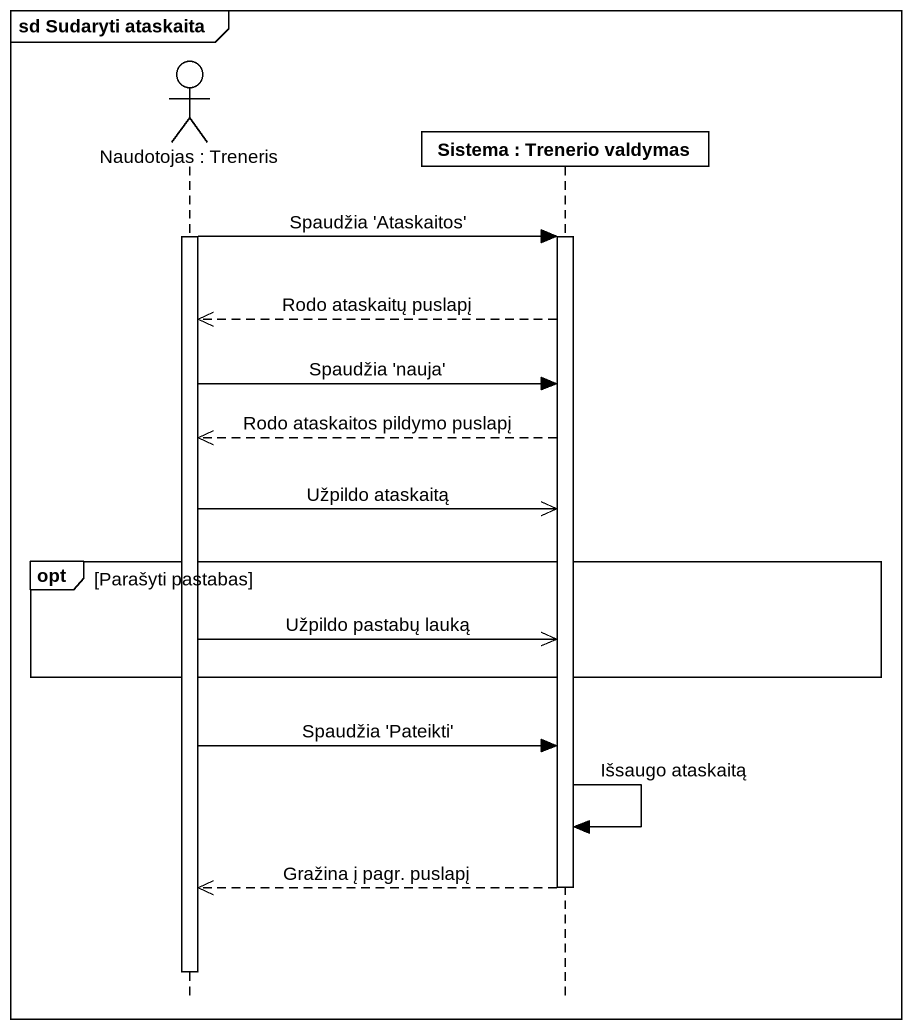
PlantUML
@startuml
mainframe sd Sudaryti ataskaita
hide footbox
actor "Naudotojas : Treneris" as Naudotojas
participant "Sistema : Trenerio valdymas" as Sistema

activate Naudotojas
Naudotojas -> Sistema : Spaudžia 'Ataskaitos'
activate Sistema
Sistema -->> Naudotojas : Rodo ataskaitų puslapį
Naudotojas -> Sistema : Spaudžia 'nauja'
Sistema -->> Naudotojas : Rodo ataskaitos pildymo puslapį
Naudotojas ->> Sistema : Užpildo ataskaitą
opt Parašyti pastabas
  Naudotojas ->> Sistema : Užpildo pastabų lauką
end
Naudotojas -> Sistema : Spaudžia 'Pateikti'
Sistema -> Sistema : Išsaugo ataskaitą
Sistema -->> Naudotojas : Gražina į pagr. puslapį
deactivate Sistema
deactivate Naudotojas
@enduml
